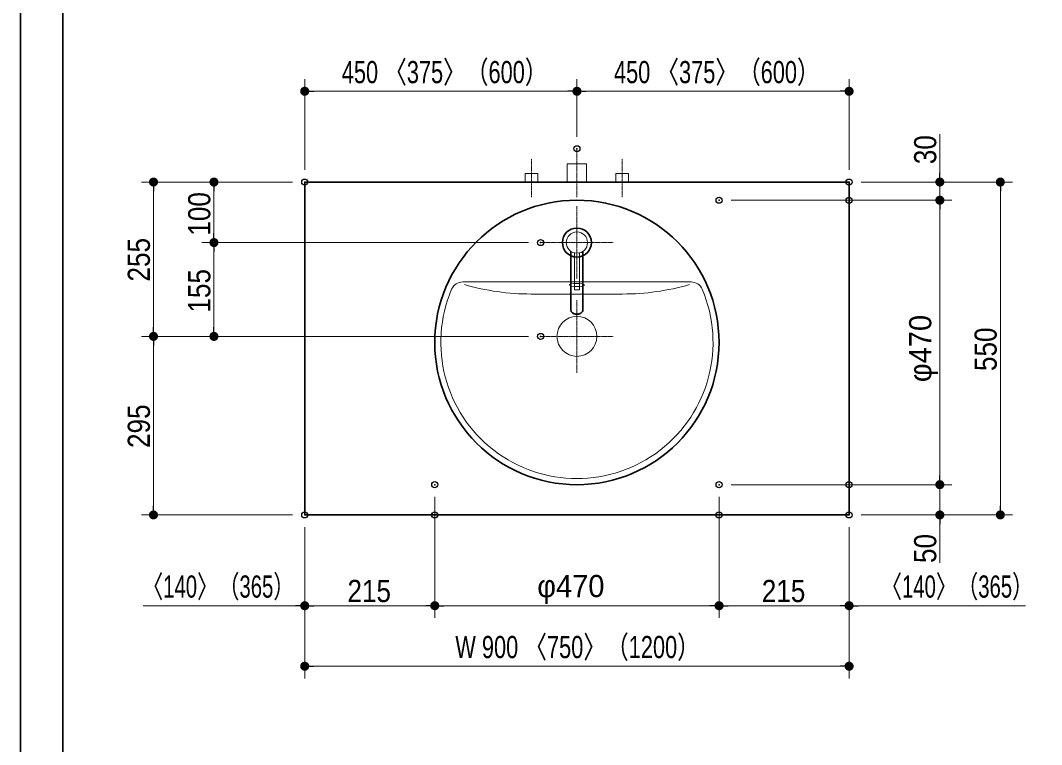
# Model space of a CAD drawing. Units: millimetres, scale not verified. Extents: x -6062 to 6062, y -3045 to 3045.
# Drawn here: x -5788 to -4099, y -799 to 397 of the extents above; entities that cross this region are included whole.
import ezdxf
from ezdxf.enums import TextEntityAlignment as Align

# ---------------------------------------------------------------- set-up
doc = ezdxf.new("R2010")
doc.units = ezdxf.units.MM
doc.header["$LTSCALE"] = 20
doc.header["$PDMODE"] = 32
doc.header["$PDSIZE"] = 10
doc.linetypes.add('USER2', pattern=[2.91, 1.76, -0.4, 0.35, -0.4])
for name, color, linetype, lineweight in [('0-0_1図面枠', 7, 'Continuous', 20), ('0-1_5ボウル・キャビネット', 7, 'Continuous', 15), ('0-2_2寸法-1', 7, 'Continuous', 15), ('0-3_0', 7, 'Continuous', 25), ('0-5_2寸法-2', 7, 'Continuous', 15), ('0-8_4給排水', 7, 'Continuous', 30)]:
    doc.layers.add(name, color=color, linetype=linetype, lineweight=lineweight)
doc.layers.add('0-4_Defpoints', color=7, linetype='Continuous')
doc.styles.add('ＭＳ Ｐゴシック', font='')
doc.styles.get('ＭＳ Ｐゴシック').set_extended_font_data('MS PGothic')

# ---------------------------------------------------------------- blocks, each defined once
blk = doc.blocks.new('_Dot')
at = {"layer": '0-3_0'}
blk.add_line((-10, 0), (-20, 0), dxfattribs=at)
for points in [[(0, 0), (-10, 0), (-9.92, 1.25)], [(0, 0), (-9.92, -1.25), (-10, 0)], [(0, 0), (-9.92, 1.25), (-9.69, 2.49)], [(0, 0), (-9.69, -2.49), (-9.92, -1.25)], [(0, 0), (-9.69, 2.49), (-9.3, 3.68)], [(0, 0), (-9.3, -3.68), (-9.69, -2.49)], [(0, 0), (-9.3, 3.68), (-8.76, 4.82)], [(0, 0), (-8.76, -4.82), (-9.3, -3.68)], [(0, 0), (-8.76, 4.82), (-8.09, 5.88)], [(0, 0), (-8.09, -5.88), (-8.76, -4.82)], [(0, 0), (-8.09, 5.88), (-7.29, 6.85)], [(0, 0), (-7.29, -6.85), (-8.09, -5.88)], [(0, 0), (-7.29, 6.85), (-6.37, 7.71)], [(0, 0), (-6.37, -7.71), (-7.29, -6.85)], [(0, 0), (-6.37, 7.71), (-5.36, 8.44)], [(0, 0), (-5.36, -8.44), (-6.37, -7.71)], [(0, 0), (-5.36, 8.44), (-4.26, 9.05)], [(0, 0), (-4.26, -9.05), (-5.36, -8.44)], [(0, 0), (-4.26, 9.05), (-3.09, 9.51)], [(0, 0), (-3.09, -9.51), (-4.26, -9.05)], [(0, 0), (-3.09, 9.51), (-1.87, 9.82)], [(0, 0), (-1.87, -9.82), (-3.09, -9.51)], [(0, 0), (-1.87, 9.82), (-0.63, 9.98)], [(0, 0), (-0.63, -9.98), (-1.87, -9.82)], [(0, 0), (-0.63, 9.98), (0.63, 9.98)], [(0, 0), (0.63, -9.98), (-0.63, -9.98)], [(0, 0), (0.63, 9.98), (1.87, 9.82)], [(0, 0), (1.87, 9.82), (3.09, 9.51)], [(0, 0), (3.09, 9.51), (4.26, 9.05)], [(0, 0), (4.26, 9.05), (5.36, 8.44)], [(0, 0), (5.36, 8.44), (6.37, 7.71)], [(0, 0), (6.37, 7.71), (7.29, 6.85)], [(0, 0), (7.29, 6.85), (8.09, 5.88)], [(0, 0), (8.09, 5.88), (8.76, 4.82)], [(0, 0), (8.76, 4.82), (9.3, 3.68)], [(0, 0), (9.3, 3.68), (9.69, 2.49)], [(0, 0), (9.69, 2.49), (9.92, 1.25)], [(0, 0), (9.92, 1.25), (10, 0)], [(0, 0), (1.87, -9.82), (0.63, -9.98)], [(0, 0), (3.09, -9.51), (1.87, -9.82)], [(0, 0), (4.26, -9.05), (3.09, -9.51)], [(0, 0), (5.36, -8.44), (4.26, -9.05)], [(0, 0), (6.37, -7.71), (5.36, -8.44)], [(0, 0), (7.29, -6.85), (6.37, -7.71)], [(0, 0), (8.09, -5.88), (7.29, -6.85)], [(0, 0), (8.76, -4.82), (8.09, -5.88)], [(0, 0), (9.3, -3.68), (8.76, -4.82)], [(0, 0), (9.69, -2.49), (9.3, -3.68)], [(0, 0), (9.92, -1.25), (9.69, -2.49)], [(0, 0), (10, 0), (9.92, -1.25)]]:
    blk.add_solid(points, dxfattribs=at)
blk = doc.blocks.new('グループ-6')
at = {"layer": '0-8_4給排水', "linetype": 'USER2', "lineweight": 15}
blk.add_line((-61600, 2100), (-61600, 3700), dxfattribs=at)
at = {"layer": '0-8_4給排水', "lineweight": 15}
blk.add_lwpolyline([(-61920, 2600), (-61920, 3200), (-61280, 3200), (-61280, 2600)], dxfattribs=at)
blk = doc.blocks.new('グループ-12')
at = {"layer": '0-1_5ボウル・キャビネット'}
for p, q in [((-57825.1, -700), (-65374.9, -700)), ((-60088.1, -1100), (-63111.9, -1100))]:
    blk.add_line(p, q, dxfattribs=at)
at = {"layer": '0-1_5ボウル・キャビネット', "linetype": 'USER2'}
for p, q in [((-61600, -1300), (-61600, -3700)), ((-62800, -2500), (-60400, -2500))]:
    blk.add_line(p, q, dxfattribs=at)
at = {"layer": '0-1_5ボウル・キャビネット', "lineweight": 30}
blk.add_circle((-61600, -2700), 4700, dxfattribs=at)
at = {"layer": '0-1_5ボウル・キャビネット'}
blk.add_circle((-61600, -2500), 660, dxfattribs=at)
for centre, radius, start, end in [((-61600, -2700), 4500, 157.03032, 232.34344), ((-65374.9, -1100), 400, 90, 157.03032), ((-63110.1, 6900), 8000, 253.94747, 269.98748), ((-60089.9, 6900), 8000, 270.01252, 286.05253), ((-61600, -2700), 4500, 307.65656, 22.96968), ((-57825.1, -1100), 400, 22.96968, 90), ((-61600, -2700), 4500, 232.34344, 307.65656)]:
    blk.add_arc(centre, radius, start, end, dxfattribs=at)
blk.add_ellipse((-61600, -800), major_axis=(250, 0), ratio=0.2, dxfattribs=at)
blk = doc.blocks.new('グループ-18')
at = {"layer": '0-8_4給排水', "linetype": 'USER2', "lineweight": 15}
for p, q in [((-61600, 1800), (-61600, -600)), ((-62800, 600), (-60400, 600))]:
    blk.add_line(p, q, dxfattribs=at)
at = {"layer": '0-8_4給排水'}
blk.add_lwpolyline([(-61800, 312.8), (-61800, -1617.1), (-61799.2, -1630.8), (-61796.7, -1645), (-61792.3, -1659.2), (-61786, -1673.5), (-61777.7, -1687.4), (-61767.4, -1700.9), (-61755.3, -1713.6), (-61741.4, -1725.4), (-61726.1, -1736), (-61709.4, -1745.3), (-61691.9, -1753.2), (-61673.6, -1759.5), (-61655, -1764.4), (-61636.4, -1767.7), (-61618, -1769.7), (-61600, -1770.3), (-61582, -1769.7), (-61563.6, -1767.7), (-61545, -1764.4), (-61526.4, -1759.5), (-61508.1, -1753.2), (-61490.6, -1745.3), (-61473.9, -1736), (-61458.6, -1725.4), (-61444.7, -1713.6), (-61432.6, -1700.9), (-61422.3, -1687.4), (-61414, -1673.5), (-61407.7, -1659.2), (-61403.3, -1645), (-61400.8, -1630.8), (-61400, -1617.1), (-61400, 312.8)], dxfattribs=at)
at = {"layer": '0-8_4給排水', "lineweight": 15}
blk.add_lwpolyline([(-61680, 259.3), (-61680, -960), (-61520, -960), (-61520, 259.3)], dxfattribs=at)
at = {"layer": '0-8_4給排水'}
blk.add_circle((-61600, 600), 480, dxfattribs=at)
at = {"layer": '0-8_4給排水', "lineweight": 15}
blk.add_circle((-61600, 600), 350, dxfattribs=at)
blk = doc.blocks.new('止水栓_平面_W75')
at = {"layer": '0-8_4給排水', "linetype": 'USER2', "lineweight": 15}
for p, q in [((-1500, -500), (-1500, 780)), ((1500, -500), (1500, 780))]:
    blk.add_line(p, q, dxfattribs=at)
at = {"layer": '0-8_4給排水', "lineweight": 15}
for points in [[(-1710, 0), (-1710, 280), (-1290, 280), (-1290, 0)], [(1290, 0), (1290, 280), (1710, 280), (1710, 0)]]:
    blk.add_lwpolyline(points, dxfattribs=at)
blk = doc.blocks.new('グループ-2')
at = {"layer": '0-0_1図面枠', "lineweight": 35}
blk.add_lwpolyline([(-80000, 55400), (80000, 55400), (80000, -55400), (-80000, -55400)], close=True, dxfattribs=at)

msp = doc.modelspace()

# ---------------------------------------------------------------- linework, layer by layer
at = {"layer": '0-0_1図面枠', "lineweight": 30}
msp.add_line((-5717.5, 1750), (-5717.5, -2420), dxfattribs=at)
at = {"layer": '0-1_5ボウル・キャビネット', "lineweight": 30}
msp.add_lwpolyline([(-5317.5, 130), (-4417.5, 130), (-4417.5, -420), (-5317.5, -420)], close=True, dxfattribs=at)
at = {"layer": '0-2_2寸法-1'}
for p, q in [((-5317.5, 150), (-5317.5, 300)), ((-4867.5, 205), (-4867.5, 300)), ((-4867.5, 205), (-4867.5, 300)), ((-4417.5, 150), (-4417.5, 300)), ((-4882.51, 280), (-5302.49, 280)), ((-4852.49, 280), (-4432.51, 280)), ((-5487.5, 130), (-5587.5, 130)), ((-5337.5, 130), (-5487.5, 130)), ((-4247.5, 130), (-4147.5, 130)), ((-5567.5, -109.99), (-5567.5, 114.99)), ((-5467.5, 45.01), (-5467.5, 114.99)), ((-4167.5, -404.99), (-4167.5, 114.99)), ((-4612.5, 100), (-4247.5, 100)), ((-4267.5, 84.99), (-4267.5, -354.99)), ((-4947.5, 30), (-5487.5, 30)), ((-4947.5, 30), (-5487.5, 30)), ((-5467.5, 14.99), (-5467.5, -109.99)), ((-5487.5, -125), (-5587.5, -125)), ((-5487.5, -125), (-5587.5, -125)), ((-4947.5, -125), (-5487.5, -125)), ((-5567.5, -140.01), (-5567.5, -404.99)), ((-4267.5, -354.99), (-4267.5, -339.99)), ((-4612.5, -370), (-4247.5, -370)), ((-4397.5, -370), (-4247.5, -370)), ((-4267.5, -370), (-4267.5, -420)), ((-5102.5, -390), (-5102.5, -590)), ((-4632.5, -390), (-4632.5, -590)), ((-5337.5, -420), (-5587.5, -420)), ((-4397.5, -420), (-4247.5, -420)), ((-4247.5, -420), (-4147.5, -420)), ((-4267.5, -435.01), (-4267.5, -498.99)), ((-5317.5, -440), (-5317.5, -590)), ((-5102.5, -440), (-5102.5, -590)), ((-4632.5, -440), (-4632.5, -590)), ((-4417.5, -440), (-4417.5, -590)), ((-5117.51, -570), (-5302.49, -570)), ((-4647.51, -570), (-5087.49, -570)), ((-4617.49, -570), (-4432.51, -570)), ((-5317.5, -590), (-5317.5, -690)), ((-4417.5, -590), (-4417.5, -690)), ((-4432.51, -670), (-5302.49, -670))]:
    msp.add_line(p, q, dxfattribs=at)
at = {"layer": '0-4_Defpoints'}
for p in [(-5317.5, 280), (-4417.5, 280), (-4867.5, 185), (-5567.5, 130), (-5467.5, 130), (-5317.5, 130), (-5317.5, 130), (-4417.5, 130), (-4417.5, 130), (-4267.5, 130), (-4267.5, 130), (-4167.5, 130), (-4632.5, 100), (-4417.5, 100), (-4927.5, 30), (-5467.5, -125), (-5467.5, -125), (-4927.5, -125), (-5102.5, -370), (-4632.5, -370), (-4417.5, -370), (-4267.5, -370), (-4267.5, -370), (-5567.5, -420), (-5317.5, -420), (-5102.5, -420), (-4632.5, -420), (-4417.5, -420), (-4417.5, -420), (-4267.5, -420), (-5317.5, -570), (-5102.5, -570), (-4417.5, -570), (-5317.5, -670)]:
    msp.add_point(p, dxfattribs=at)
at = {"layer": '0-5_2寸法-2'}
for p, q in [((-4267.5, 145.01), (-4267.5, 208.99)), ((-4397.5, 130), (-4247.5, 130)), ((-4267.5, 100), (-4267.5, 130)), ((-4397.5, 100), (-4247.5, 100)), ((-4267.5, 84.99), (-4267.5, 69.99)), ((-5317.5, -440), (-5317.5, -590)), ((-5102.5, -440), (-5102.5, -590)), ((-4632.5, -440), (-4632.5, -590)), ((-4417.5, -440), (-4417.5, -590)), ((-5332.51, -570), (-5584.84, -570)), ((-5102.5, -570), (-5317.5, -570)), ((-5087.49, -570), (-5072.49, -570)), ((-4647.51, -570), (-4662.51, -570)), ((-4632.5, -570), (-4417.5, -570)), ((-4632.5, -570), (-4417.5, -570)), ((-4126.14, -570), (-4417.5, -570)), ((-4402.49, -570), (-4387.49, -570))]:
    msp.add_line(p, q, dxfattribs=at)

# ---------------------------------------------------------------- block references
at = {"layer": '0-0_1図面枠', "xscale": 0.05, "yscale": 0.05}
msp.add_blockref('グループ-2', (-1787.5, 0), dxfattribs=at)
at = {"layer": '0-1_5ボウル・キャビネット', "xscale": 0.05, "yscale": 0.05}
msp.add_blockref('グループ-12', (-1787.5, 0), dxfattribs=at)
at = {"layer": '0-2_2寸法-1', "xscale": 0.7503418, "yscale": 0.7503418}
for p, rotation in [((-5317.5, 280), 180), ((-4867.5, 280), 180), ((-5567.5, 130), 90), ((-5467.5, 130), 90), ((-4167.5, 130), 90), ((-4267.5, 100), 90), ((-5467.5, 30), 270), ((-5467.5, 30), 90), ((-5567.5, -125), 270), ((-5567.5, -125), 90), ((-5467.5, -125), 270), ((-4267.5, -370), 270), ((-4267.5, -370), 270), ((-5567.5, -420), 270), ((-4167.5, -420), 270), ((-4267.5, -420), 90), ((-5317.5, -570), 180), ((-5102.5, -570), 180), ((-4632.5, -570), 180), ((-5317.5, -670), 180)]:
    msp.add_blockref('_Dot', p, dxfattribs=dict(at, rotation=rotation))
for p in [(-4867.5, 280), (-4417.5, 280), (-5102.5, -570), (-4632.5, -570), (-4417.5, -570), (-4417.5, -670)]:
    msp.add_blockref('_Dot', p, dxfattribs=at)
at = {"layer": '0-5_2寸法-2', "xscale": 0.7503418, "yscale": 0.7503418}
for p, rotation in [((-4267.5, 130), 270), ((-4267.5, 100), 90), ((-5102.5, -570), 180), ((-4417.5, -570), 180)]:
    msp.add_blockref('_Dot', p, dxfattribs=dict(at, rotation=rotation))
for p in [(-5317.5, -570), (-4632.5, -570)]:
    msp.add_blockref('_Dot', p, dxfattribs=at)
at = {"layer": '0-8_4給排水', "xscale": 0.05, "yscale": 0.05}
for name, p in [('止水栓_平面_W75', (-4867.5, 130)), ('グループ-6', (-1787.5, 0)), ('グループ-18', (-1787.5, 0))]:
    msp.add_blockref(name, p, dxfattribs=at)

# ---------------------------------------------------------------- texts
at = {"layer": '0-2_2寸法-1', "style": 'ＭＳ Ｐゴシック'}
for s, height, width, p in [('450 〈375〉（600）', 36.66, 0.75, (-5256.19, 282.35)), ('450 〈375〉（600）', 36.66, 0.75, (-4806.19, 282.35)), ('215', 36.66, 0.9, (-5246.89, -574.96)), ('215', 36.66, 0.9, (-4561.89, -574.96)), ('W 900 〈750〉（1200）', 36.69, 0.75, (-5068.55, -667.65))]:
    msp.add_text(s, height=height, dxfattribs=dict(at, width=width)).set_placement(p, align=Align.BOTTOM_LEFT)
at = {"layer": '0-2_2寸法-1', "style": 'ＭＳ Ｐゴシック', "width": 0.9}
for s, p in [('100', (-5462.54, 41.39)), ('255', (-5562.44, -34.39)), ('155', (-5462.54, -85.72)), ('550', (-4162.54, -182.28)), ('295', (-5562.44, -309.39)), ('50', (-4262.44, -499.48))]:
    msp.add_text(s, height=36.66, rotation=90, dxfattribs=at).set_placement(p, align=Align.BOTTOM_LEFT)
at = {"layer": '0-2_2寸法-1', "style": 'ＭＳ Ｐゴシック'}
msp.add_text('φ470', height=36.66, rotation=90, dxfattribs=at).set_placement((-4270.62, -200.61), align=Align.BOTTOM_LEFT)
msp.add_text('φ470', height=36.66, dxfattribs=at).set_placement((-4933.11, -566.88), align=Align.BOTTOM_LEFT)
at = {"layer": '0-5_2寸法-2', "style": 'ＭＳ Ｐゴシック', "width": 0.9}
msp.add_text('30', height=36.66, rotation=90, dxfattribs=at).set_placement((-4262.44, 159.52), align=Align.BOTTOM_LEFT)
at = {"layer": '0-5_2寸法-2', "style": 'ＭＳ Ｐゴシック', "width": 0.7}
for p in [(-5586.45, -567.65), (-4365.07, -567.65)]:
    msp.add_text('〈140〉（365）', height=36.66, dxfattribs=at).set_placement(p, align=Align.BOTTOM_LEFT)

doc.saveas('drawing.dxf')
